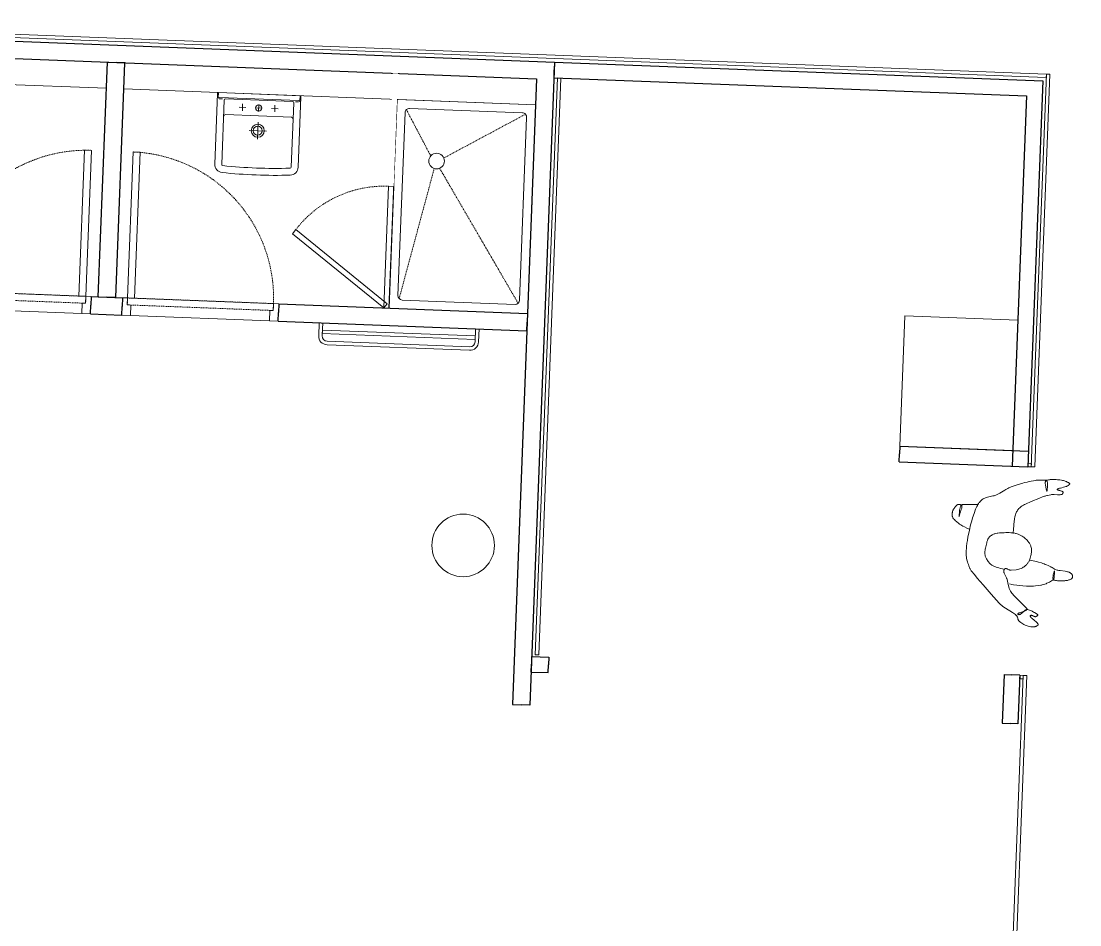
# Model space of a CAD drawing. Header units: millimetres. Extents: x 32078 to 83548, y -4690 to 56252.
# Drawn here: x 58252 to 64341, y 33521 to 38717 of the extents above; entities that cross this region are included whole.
import ezdxf

# ---------------------------------------------------------------- set-up
doc = ezdxf.new("R2010")
doc.units = ezdxf.units.MM
doc.header["$MEASUREMENT"] = 0
doc.linetypes.add('CENTER2', pattern=[11.25, 7.5, -1.25, 1.25, -1.25])
doc.linetypes.add('DGN Style 2', pattern=[10, 6, -4])
for name, color, linetype, lineweight in [('DOOR-FRAM', 40, 'Continuous', 0), ('DOOR-HEAD', 42, 'Continuous', 30), ('DOOR-LEAF', 40, 'Continuous', 0), ('DOOR-OPNG', 40, 'Continuous', 0), ('FIXT-JNRY-FULL', 6, 'Continuous', 0), ('FIXT-SNTY', 132, 'Continuous', 0), ('FURN-FREE', 1, 'Continuous', 0), ('PRES-PEOP', 42, 'Continuous', 0), ('PRTN-FULL', 6, 'Continuous', 30), ('STRC-STEL', 62, 'Continuous', 30), ('WALL-LNIG', 1, 'Continuous', 0)]:
    doc.layers.add(name, color=color, linetype=linetype, lineweight=lineweight)

# ---------------------------------------------------------------- blocks, each defined once
blk = doc.blocks.new('*U86')
at = {"color": 0, "linetype": 'ByBlock', "lineweight": -2}
for points in [[(-7.3, 160.3), (27.7, 158.9), (29.1, 193.9), (-5.9, 195.3)], [(-143.2, -112.3), (-159.5, -81.4), (-190.5, -97.7), (-174.2, -128.6)], [(160.9, -93.7), (142.2, -123.4), (171.8, -142), (190.5, -112.4)]]:
    blk.add_wipeout(points, dxfattribs=at)
blk.add_wipeout([(183.3, -22.2), (183.4, -10.9), (182.8, 0.4), (181.5, 11.6), (179.4, 22.7), (176.7, 33.7), (173.3, 44.5), (169.2, 55), (164.4, 65.3), (159.1, 75.2), (153.1, 84.8), (146.5, 94), (139.3, 102.8), (131.7, 111.1), (123.5, 118.9), (114.8, 126.2), (105.7, 132.9), (96.2, 139), (86.3, 144.5), (76.1, 149.4), (65.7, 153.7), (54.9, 157.2), (44, 160.1), (32.9, 162.3), (21.7, 163.8), (10.4, 164.6), (-0.9, 164.7), (-12.2, 164.1), (-23.4, 162.7), (-34.5, 160.7), (-45.5, 157.9), (-56.3, 154.5), (-66.8, 150.4), (-77.1, 145.7), (-87, 140.3), (-96.6, 134.3), (-105.8, 127.8), (-114.6, 120.6), (-122.9, 112.9), (-130.7, 104.7), (-138, 96.1), (-144.7, 87), (-150.8, 77.5), (-156.3, 67.6), (-161.2, 57.4), (-165.4, 46.9), (-169, 36.2), (-171.9, 25.3), (-174.1, 14.2), (-175.6, 3), (-176.4, -8.3), (-176.5, -19.6), (-175.8, -30.9), (-174.5, -42.1), (-172.5, -53.3), (-169.7, -64.2), (-166.3, -75), (-162.2, -85.6), (-157.5, -95.8), (-152.1, -105.8), (-146.1, -115.4), (-139.5, -124.6), (-132.4, -133.3), (-124.7, -141.6), (-116.5, -149.4), (-107.9, -156.7), (-98.8, -163.4), (-89.3, -169.5), (-79.4, -175.1), (-69.2, -179.9), (-58.7, -184.2), (-48, -187.8), (-37.1, -190.6), (-26, -192.8), (-14.8, -194.3), (-3.5, -195.1), (7.8, -195.2), (19.1, -194.6), (30.3, -193.2), (41.5, -191.2), (52.4, -188.5), (63.2, -185.1), (73.8, -181), (84, -176.2), (94, -170.9), (103.6, -164.9), (112.8, -158.3), (121.5, -151.1), (129.8, -143.5), (137.6, -135.3), (144.9, -126.6), (151.6, -117.5), (157.7, -108), (163.3, -98.1), (168.1, -87.9), (172.4, -77.5), (176, -66.7), (178.8, -55.8), (181, -44.7)], dxfattribs=at)
blk.add_circle((3.5, -15.3), 180, dxfattribs=at)
blk = doc.blocks.new('*U88')
at = {"color": 0, "linetype": 'ByBlock', "lineweight": -2}
blk.add_line((-372.3, -29.1), (447.1, -60.8), dxfattribs=at)
at = {"color": 0, "linetype": 'ByBlock', "lineweight": -2, "flags": 128}
for points in [[(-421.1, 2.8), (-418.2, 77.7)], [(-401.1, 2), (-398.2, 77)], [(478.2, -32), (481.1, 43)], [(498.2, -32.7), (501.1, 42.2)], [(-373.1, -49.1), (446.3, -80.8)]]:
    blk.add_lwpolyline(points, dxfattribs=at)
at = {"color": 0, "linetype": 'ByBlock', "lineweight": -2}
for centre, radius, start, end in [((-371.2, 0.9), 50, 177.78686, 267.78686), ((-371.2, 0.9), 30, 177.78686, 267.78686), ((448.2, -30.8), 50, 267.78686, 357.78686), ((448.2, -30.8), 30, 267.78686, 357.78686)]:
    blk.add_arc(centre, radius, start, end, dxfattribs=at)
blk = doc.blocks.new('*U87')
at = {"color": 0, "linetype": 'ByBlock', "lineweight": -2, "flags": 128}
blk.add_lwpolyline([(-399.8, 35.5), (479.5, 1.6), (478.7, -18.4), (-400.6, 15.6), (-399.8, 35.5)], close=True, dxfattribs=at)
at = {"color": 0, "linetype": 'ByBlock', "lineweight": -2}
blk.add_blockref('*U88', (0, 0), dxfattribs=at)
blk = doc.blocks.new('MAN13_3')
at = {"color": 0, "linetype": 'ByBlock', "lineweight": -2, "flags": 128}
for points in [[(1.8, 0.289), (1.818, 0.411), (1.83, 0.518), (1.846, 0.705), (1.852, 0.846), (1.856, 1.055), (1.855, 1.265), (1.851, 1.367), (1.845, 1.457), (1.837, 1.535), (1.818, 1.671), (1.801, 1.773), (1.772, 1.926), (1.739, 2.079), (1.728, 2.125), (1.715, 2.167), (1.687, 2.247), (1.658, 2.316), (1.63, 2.375), (1.604, 2.426), (1.556, 2.512), (1.517, 2.574), (1.488, 2.618), (1.445, 2.681), (1.402, 2.74), (1.392, 2.751), (1.381, 2.761), (1.368, 2.77), (1.355, 2.777), (1.341, 2.784), (1.311, 2.794), (1.281, 2.802), (1.25, 2.807), (1.22, 2.81), (1.161, 2.813), (1.108, 2.813), (1.063, 2.812), (1.025, 2.81), (0.993, 2.808), (0.967, 2.806), (0.946, 2.804), (0.928, 2.803), (0.914, 2.802), (0.893, 2.801), (0.879, 2.8), (0.87, 2.8), (0.86, 2.801), (0.854, 2.802), (0.852, 2.803), (0.854, 2.803), (0.858, 2.802), (0.865, 2.8), (0.873, 2.798), (0.883, 2.796), (0.894, 2.793), (0.906, 2.791), (0.919, 2.787), (0.947, 2.781), (0.976, 2.775), (1.006, 2.769), (1.035, 2.764), (1.093, 2.755), (1.144, 2.749), (1.189, 2.746), (1.226, 2.745), (1.257, 2.747), (1.283, 2.75), (1.304, 2.753), (1.321, 2.758), (1.334, 2.763), (1.345, 2.768), (1.362, 2.779), (1.372, 2.789), (1.378, 2.797), (1.385, 2.811), (1.389, 2.827), (1.395, 2.868), (1.399, 2.905), (1.404, 2.969), (1.406, 3.017), (1.407, 3.053), (1.406, 3.107), (1.404, 3.133), (1.402, 3.16), (1.388, 3.319), (1.382, 3.379), (1.376, 3.431), (1.369, 3.476), (1.362, 3.516), (1.346, 3.585), (1.33, 3.636), (1.316, 3.675), (1.304, 3.704), (1.284, 3.746), (1.26, 3.789), (1.255, 3.797), (1.249, 3.804), (1.243, 3.811), (1.237, 3.817), (1.224, 3.828), (1.21, 3.837), (1.196, 3.844), (1.183, 3.849), (1.169, 3.854), (1.157, 3.857), (1.145, 3.86), (1.122, 3.863), (1.101, 3.863), (1.084, 3.863), (1.069, 3.861), (1.056, 3.859), (1.045, 3.856), (1.026, 3.851), (1.013, 3.845), (1.004, 3.84), (0.992, 3.832), (0.981, 3.823), (0.964, 3.806), (0.949, 3.789), (0.937, 3.774), (0.926, 3.761), (0.917, 3.749), (0.91, 3.737), (0.898, 3.717), (0.89, 3.702), (0.884, 3.69), (0.876, 3.672), (0.87, 3.653), (0.856, 3.602), (0.847, 3.554), (0.84, 3.509), (0.831, 3.424), (0.82, 3.126), (0.815, 3.052), (0.808, 2.998), (0.801, 2.958), (0.786, 2.898), (0.767, 2.84), (0.752, 2.803), (0.737, 2.77), (0.683, 2.658), (0.657, 2.602), (0.645, 2.573), (0.634, 2.544), (0.586, 2.415), (0.55, 2.318), (0.524, 2.245), (0.506, 2.189), (0.481, 2.106), (0.46, 2.021), (0.424, 1.853), (0.401, 1.727), (0.37, 1.537), (0.344, 1.346)], [(0.979, -0.122), (0.97, -0.189), (0.951, -0.306), (0.934, -0.393), (0.92, -0.458), (0.896, -0.556), (0.882, -0.605), (0.867, -0.654), (0.852, -0.697), (0.836, -0.737), (0.819, -0.773), (0.801, -0.806), (0.783, -0.836), (0.746, -0.891), (0.711, -0.937), (0.678, -0.975), (0.647, -1.007), (0.618, -1.034), (0.566, -1.079), (0.525, -1.11), (0.461, -1.153), (0.394, -1.192), (0.354, -1.212), (0.315, -1.227), (0.278, -1.239), (0.243, -1.248), (0.21, -1.255), (0.147, -1.264), (0.091, -1.268), (0.041, -1.269), (-0.002, -1.268), (-0.078, -1.262), (-0.135, -1.256), (-0.22, -1.244), (-0.303, -1.23), (-0.451, -1.207), (-0.506, -1.197), (-0.553, -1.188), (-0.594, -1.177), (-0.63, -1.166), (-0.661, -1.155), (-0.687, -1.144), (-0.71, -1.133), (-0.75, -1.111), (-0.779, -1.092), (-0.801, -1.076), (-0.832, -1.049), (-0.863, -1.018), (-0.902, -0.973), (-0.933, -0.93), (-0.959, -0.89), (-0.981, -0.851), (-0.999, -0.815), (-1.013, -0.781), (-1.036, -0.716), (-1.052, -0.658), (-1.063, -0.608), (-1.078, -0.518), (-1.109, -0.247), (-1.12, -0.161), (-1.127, -0.085), (-1.133, -0.019), (-1.136, 0.04), (-1.139, 0.142), (-1.137, 0.219), (-1.134, 0.277), (-1.124, 0.364), (-1.117, 0.407), (-1.109, 0.451), (-1.097, 0.506), (-1.083, 0.556), (-1.054, 0.648), (-1.024, 0.726), (-0.994, 0.791), (-0.964, 0.848), (-0.935, 0.896), (-0.908, 0.937), (-0.856, 1.008), (-0.814, 1.06), (-0.779, 1.098), (-0.724, 1.154), (-0.664, 1.209), (-0.622, 1.243), (-0.582, 1.271), (-0.543, 1.295), (-0.506, 1.315), (-0.471, 1.331), (-0.437, 1.345), (-0.373, 1.366), (-0.315, 1.38), (-0.265, 1.389), (-0.221, 1.395), (-0.143, 1.4), (-0.086, 1.4), (-0.043, 1.398), (0.021, 1.393), (0.083, 1.384), (0.166, 1.369), (0.239, 1.353), (0.302, 1.336), (0.356, 1.319), (0.404, 1.301), (0.445, 1.283), (0.48, 1.266), (0.511, 1.249), (0.564, 1.216), (0.603, 1.188), (0.632, 1.165), (0.675, 1.127), (0.717, 1.085), (0.757, 1.039), (0.79, 0.996), (0.818, 0.955), (0.841, 0.916), (0.861, 0.88), (0.893, 0.81), (0.916, 0.749), (0.933, 0.695), (0.957, 0.6), (1.016, 0.313), (1.018, 0.301), (1.019, 0.29), (1.019, 0.278), (1.016, 0.255), (1.011, 0.233), (1.005, 0.211), (0.99, 0.171), (0.962, 0.099), (0.953, 0.073), (0.946, 0.051), (0.942, 0.033), (0.94, 0.017), (0.94, 0.004), (0.94, -0.008), (0.942, -0.017), (0.944, -0.025), (0.95, -0.038), (0.956, -0.048), (0.961, -0.054), (0.971, -0.064), (0.983, -0.072), (1, -0.081), (1.016, -0.088), (1.031, -0.094), (1.046, -0.098), (1.061, -0.1), (1.089, -0.102), (1.116, -0.1), (1.14, -0.095), (1.164, -0.089), (1.185, -0.081), (1.206, -0.073), (1.244, -0.053), (1.277, -0.034), (1.393, 0.04), (1.422, 0.058), (1.464, 0.082), (1.486, 0.093), (1.507, 0.102), (1.559, 0.122), (1.658, 0.155), (1.836, 0.208), (1.967, 0.251), (2.063, 0.288), (2.133, 0.32), (2.183, 0.347), (2.219, 0.37), (2.272, 0.408), (2.321, 0.451), (2.384, 0.514), (2.437, 0.57), (2.526, 0.67), (2.785, 0.974), (2.96, 1.178), (3.135, 1.381), (3.141, 1.387), (3.147, 1.392), (3.16, 1.398), (3.172, 1.4), (3.184, 1.398), (3.195, 1.392), (3.207, 1.383), (3.218, 1.373), (3.229, 1.36), (3.239, 1.346), (3.249, 1.331), (3.269, 1.298), (3.288, 1.263), (3.305, 1.227), (3.337, 1.157), (3.365, 1.094), (3.388, 1.042), (3.407, 0.999), (3.424, 0.965), (3.438, 0.939), (3.45, 0.92), (3.46, 0.906), (3.468, 0.896), (3.475, 0.89), (3.481, 0.886), (3.486, 0.884), (3.495, 0.884), (3.501, 0.886), (3.505, 0.89), (3.511, 0.899), (3.517, 0.911), (3.523, 0.929), (3.525, 0.946), (3.526, 0.962), (3.524, 0.978), (3.52, 0.992), (3.515, 1.007), (3.509, 1.021), (3.493, 1.047), (3.475, 1.072), (3.455, 1.095), (3.435, 1.116), (3.393, 1.156), (3.316, 1.225), (3.289, 1.251), (3.266, 1.274), (3.248, 1.294), (3.234, 1.311), (3.222, 1.327), (3.206, 1.355), (3.198, 1.376), (3.193, 1.391), (3.19, 1.416), (3.19, 1.428), (3.192, 1.44), (3.199, 1.476), (3.217, 1.545), (3.236, 1.605), (3.255, 1.658), (3.274, 1.704), (3.31, 1.786), (3.34, 1.847), (3.389, 1.939), (3.442, 2.031), (3.444, 2.035), (3.447, 2.037), (3.45, 2.039), (3.452, 2.041), (3.455, 2.042), (3.458, 2.042), (3.46, 2.042), (3.463, 2.042), (3.466, 2.042), (3.471, 2.04), (3.477, 2.037), (3.482, 2.034), (3.487, 2.031), (3.491, 2.027), (3.496, 2.023), (3.504, 2.015), (3.511, 2.008), (3.523, 1.994), (3.532, 1.984), (3.538, 1.976), (3.542, 1.97), (3.549, 1.963), (3.551, 1.959), (3.554, 1.956), (3.56, 1.948), (3.564, 1.94), (3.567, 1.932), (3.569, 1.923), (3.57, 1.915), (3.57, 1.906), (3.569, 1.889), (3.566, 1.873), (3.562, 1.857), (3.558, 1.841), (3.547, 1.812), (3.527, 1.76), (3.52, 1.741), (3.514, 1.725), (3.51, 1.712), (3.508, 1.7), (3.506, 1.69), (3.504, 1.674), (3.505, 1.662), (3.506, 1.654), (3.511, 1.643), (3.513, 1.638), (3.517, 1.633), (3.529, 1.622), (3.542, 1.616), (3.554, 1.614), (3.568, 1.616), (3.581, 1.622), (3.594, 1.63), (3.608, 1.64), (3.621, 1.652), (3.634, 1.666), (3.661, 1.697), (3.687, 1.73), (3.712, 1.764), (3.759, 1.833), (3.802, 1.896), (3.839, 1.948), (3.871, 1.991), (3.899, 2.025), (3.922, 2.051), (3.943, 2.07), (3.96, 2.083), (3.975, 2.092), (3.987, 2.098), (3.998, 2.101), (4.007, 2.103), (4.023, 2.102), (4.034, 2.098), (4.042, 2.093), (4.054, 2.082), (4.065, 2.068), (4.084, 2.039), (4.099, 2.014), (4.112, 1.992), (4.122, 1.972), (4.13, 1.955), (4.137, 1.939), (4.147, 1.913), (4.154, 1.892), (4.158, 1.877), (4.162, 1.855), (4.163, 1.843), (4.164, 1.832), (4.165, 1.782), (4.165, 1.736), (4.162, 1.692), (4.153, 1.609), (4.141, 1.536), (4.126, 1.472), (4.109, 1.416), (4.093, 1.367), (4.059, 1.281), (4.029, 1.217), (4.003, 1.168), (3.962, 1.096), (3.915, 1.023), (3.907, 1.012), (3.898, 1.001), (3.88, 0.983), (3.863, 0.968), (3.845, 0.956), (3.828, 0.946), (3.812, 0.937), (3.78, 0.922), (3.724, 0.9), (3.682, 0.884), (3.653, 0.87), (3.632, 0.858), (3.617, 0.848), (3.607, 0.84), (3.592, 0.826), (3.579, 0.811), (3.535, 0.751), (3.497, 0.693), (3.43, 0.579), (3.218, 0.161), (3.161, 0.058), (3.116, -0.016), (3.079, -0.071), (3.021, -0.149), (2.957, -0.222), (2.468, -0.73), (1.972, -1.234), (1.61, -1.596), (1.426, -1.775), (1.24, -1.952), (1.221, -1.97), (1.183, -2), (1.148, -2.025), (1.117, -2.045), (1.089, -2.062), (1.038, -2.089), (0.999, -2.109), (0.94, -2.136), (0.879, -2.163), (0.799, -2.197), (0.728, -2.224), (0.667, -2.246), (0.612, -2.263), (0.517, -2.291), (0.445, -2.308), (0.391, -2.319), (0.309, -2.331), (0.227, -2.339), (0.083, -2.346), (-0.043, -2.348), (-0.154, -2.346), (-0.348, -2.338), (-0.495, -2.327), (-0.714, -2.306), (-0.934, -2.28), (-1.112, -2.256), (-1.419, -2.207), (-1.647, -2.163), (-1.818, -2.126), (-2.074, -2.063), (-2.33, -1.99), (-2.419, -1.961), (-2.495, -1.932), (-2.561, -1.904), (-2.616, -1.876), (-2.664, -1.851), (-2.705, -1.826), (-2.739, -1.803), (-2.798, -1.76), (-2.84, -1.725), (-2.87, -1.697), (-2.913, -1.652), (-2.954, -1.603), (-2.986, -1.559), (-3.011, -1.516), (-3.033, -1.475), (-3.051, -1.435), (-3.079, -1.359), (-3.101, -1.291), (-3.167, -1.052), (-3.185, -0.993), (-3.201, -0.95), (-3.228, -0.887), (-3.26, -0.827), (-3.316, -0.739), (-3.367, -0.664), (-3.556, -0.403), (-3.602, -0.337), (-3.666, -0.235), (-3.697, -0.183), (-3.725, -0.13), (-3.769, -0.041), (-3.843, 0.116), (-3.895, 0.235), (-3.968, 0.416), (-4.037, 0.6), (-4.068, 0.69), (-4.118, 0.847), (-4.152, 0.966), (-4.248, 1.323), (-4.257, 1.359), (-4.271, 1.427), (-4.28, 1.489), (-4.287, 1.543), (-4.294, 1.639), (-4.297, 1.71), (-4.298, 1.761), (-4.299, 1.836), (-4.298, 1.872), (-4.298, 1.906), (-4.296, 1.923), (-4.29, 1.937), (-4.282, 1.95), (-4.272, 1.962), (-4.259, 1.972), (-4.245, 1.98), (-4.23, 1.988), (-4.214, 1.995), (-4.179, 2.006), (-4.142, 2.014), (-4.105, 2.02), (-4.069, 2.024), (-3.998, 2.029), (-3.936, 2.03), (-3.882, 2.03), (-3.838, 2.029), (-3.801, 2.028), (-3.772, 2.026), (-3.748, 2.025), (-3.729, 2.024), (-3.715, 2.023), (-3.703, 2.022), (-3.687, 2.021), (-3.677, 2.02), (-3.672, 2.02), (-3.667, 2.02), (-3.667, 2.021), (-3.67, 2.021), (-3.676, 2.02), (-3.684, 2.017), (-3.694, 2.014), (-3.706, 2.009), (-3.719, 2.005), (-3.734, 1.999), (-3.765, 1.988), (-3.798, 1.976), (-3.832, 1.964), (-3.866, 1.952), (-3.933, 1.931), (-3.994, 1.914), (-4.047, 1.902), (-4.092, 1.894), (-4.13, 1.89), (-4.162, 1.888), (-4.188, 1.889), (-4.209, 1.891), (-4.227, 1.895), (-4.241, 1.899), (-4.263, 1.909), (-4.278, 1.919), (-4.287, 1.928), (-4.298, 1.943), (-4.306, 1.962), (-4.317, 2), (-4.337, 2.068), (-4.35, 2.121), (-4.358, 2.16), (-4.363, 2.19), (-4.369, 2.235), (-4.371, 2.258), (-4.373, 2.28), (-4.379, 2.41), (-4.382, 2.508), (-4.383, 2.581), (-4.383, 2.636), (-4.38, 2.719), (-4.373, 2.802), (-4.365, 2.867), (-4.355, 2.926), (-4.345, 2.977), (-4.334, 3.021), (-4.323, 3.06), (-4.313, 3.093), (-4.294, 3.148), (-4.278, 3.187), (-4.265, 3.215), (-4.255, 3.235), (-4.24, 3.263), (-4.223, 3.288), (-4.22, 3.291), (-4.217, 3.294), (-4.214, 3.296), (-4.21, 3.297), (-4.207, 3.297), (-4.203, 3.297), (-4.199, 3.297), (-4.196, 3.296), (-4.188, 3.293), (-4.181, 3.289), (-4.173, 3.285), (-4.166, 3.28), (-4.16, 3.275), (-4.147, 3.264), (-4.136, 3.253), (-4.127, 3.243), (-4.111, 3.225), (-4.1, 3.212), (-4.092, 3.202), (-4.087, 3.195), (-4.08, 3.185), (-4.077, 3.18), (-4.074, 3.176), (-4.056, 3.145), (-4.04, 3.113), (-4.026, 3.082), (-4.001, 3.019), (-3.98, 2.961), (-3.945, 2.859), (-3.919, 2.784), (-3.9, 2.731), (-3.885, 2.694), (-3.874, 2.668), (-3.856, 2.633), (-3.847, 2.617), (-3.837, 2.603), (-3.832, 2.598), (-3.828, 2.595), (-3.824, 2.595), (-3.82, 2.597), (-3.816, 2.6), (-3.812, 2.605), (-3.809, 2.612), (-3.806, 2.619), (-3.803, 2.627), (-3.8, 2.636), (-3.794, 2.655), (-3.789, 2.676), (-3.785, 2.697), (-3.78, 2.717), (-3.772, 2.758), (-3.765, 2.794), (-3.758, 2.825), (-3.752, 2.851), (-3.746, 2.872), (-3.742, 2.889), (-3.737, 2.903), (-3.733, 2.914), (-3.729, 2.923), (-3.726, 2.93), (-3.72, 2.94), (-3.716, 2.945), (-3.712, 2.949), (-3.707, 2.951), (-3.701, 2.952), (-3.699, 2.952), (-3.696, 2.951), (-3.693, 2.951), (-3.686, 2.951), (-3.679, 2.95), (-3.672, 2.95), (-3.665, 2.949), (-3.65, 2.947), (-3.637, 2.945), (-3.625, 2.942), (-3.615, 2.94), (-3.607, 2.937), (-3.599, 2.934), (-3.593, 2.931), (-3.588, 2.928), (-3.584, 2.926), (-3.578, 2.921), (-3.573, 2.917), (-3.571, 2.913), (-3.567, 2.908), (-3.564, 2.902), (-3.55, 2.863), (-3.541, 2.825), (-3.534, 2.79), (-3.529, 2.756), (-3.523, 2.693), (-3.521, 2.637), (-3.52, 2.442), (-3.517, 2.394), (-3.513, 2.358), (-3.505, 2.305), (-3.492, 2.253), (-3.439, 2.077), (-3.425, 2.034), (-3.402, 1.969), (-3.389, 1.936), (-3.376, 1.904), (-3.33, 1.799), (-3.246, 1.619), (-3.179, 1.486), (-3.076, 1.289), (-2.969, 1.091), (-2.877, 0.915), (-2.843, 0.85), (-2.811, 0.794), (-2.782, 0.746), (-2.755, 0.705), (-2.73, 0.67), (-2.683, 0.61), (-2.644, 0.568), (-2.612, 0.537), (-2.561, 0.492), (-2.533, 0.471), (-2.504, 0.451), (-2.452, 0.419), (-2.403, 0.393), (-2.357, 0.372), (-2.313, 0.355), (-2.271, 0.341), (-2.193, 0.321), (-2.124, 0.307), (-2.064, 0.299), (-1.957, 0.289), (-1.633, 0.277), (-1.502, 0.271), (-1.403, 0.268), (-1.329, 0.268), (-1.274, 0.268), (-1.191, 0.271), (-1.109, 0.277)], [(-2.618, -1.852), (-2.605, -2.073), (-2.592, -2.239), (-2.569, -2.488), (-2.543, -2.736), (-2.539, -2.758), (-2.531, -2.777), (-2.521, -2.794), (-2.508, -2.809), (-2.494, -2.822), (-2.478, -2.834), (-2.461, -2.844), (-2.443, -2.853), (-2.404, -2.868), (-2.364, -2.879), (-2.324, -2.888), (-2.284, -2.894), (-2.207, -2.901), (-2.14, -2.905), (-2.081, -2.906), (-2.033, -2.906), (-1.993, -2.906), (-1.96, -2.905), (-1.934, -2.905), (-1.913, -2.904), (-1.896, -2.904), (-1.871, -2.904), (-1.856, -2.905), (-1.847, -2.905), (-1.838, -2.907), (-1.834, -2.91), (-1.835, -2.912), (-1.839, -2.912), (-1.847, -2.911), (-1.856, -2.91), (-1.868, -2.907), (-1.881, -2.904), (-1.895, -2.9), (-1.911, -2.896), (-1.945, -2.887), (-1.981, -2.877), (-2.017, -2.867), (-2.053, -2.858), (-2.124, -2.839), (-2.188, -2.823), (-2.244, -2.81), (-2.291, -2.801), (-2.331, -2.794), (-2.363, -2.789), (-2.39, -2.787), (-2.412, -2.785), (-2.429, -2.785), (-2.444, -2.785), (-2.466, -2.788), (-2.48, -2.791), (-2.489, -2.794), (-2.499, -2.801), (-2.506, -2.81), (-2.508, -2.815), (-2.51, -2.82), (-2.512, -2.825), (-2.516, -2.838), (-2.519, -2.852), (-2.521, -2.867), (-2.523, -2.881), (-2.525, -2.896), (-2.527, -2.925), (-2.527, -2.951), (-2.526, -2.974), (-2.523, -2.994), (-2.52, -3.012), (-2.517, -3.026), (-2.514, -3.039), (-2.51, -3.05), (-2.502, -3.067), (-2.496, -3.079), (-2.49, -3.088), (-2.48, -3.099), (-2.469, -3.109), (-2.423, -3.143), (-2.381, -3.172), (-2.344, -3.196), (-2.311, -3.216), (-2.282, -3.232), (-2.256, -3.246), (-2.211, -3.267), (-2.176, -3.28), (-2.15, -3.289), (-2.11, -3.3), (-2.07, -3.308), (-2.046, -3.311), (-2.023, -3.314), (-2.002, -3.315), (-1.96, -3.316), (-1.923, -3.314), (-1.891, -3.31), (-1.863, -3.305), (-1.839, -3.299), (-1.819, -3.293), (-1.801, -3.286), (-1.786, -3.28), (-1.76, -3.266), (-1.741, -3.255), (-1.728, -3.245), (-1.708, -3.229), (-1.69, -3.211), (-1.64, -3.156), (-1.597, -3.104), (-1.521, -3.005), (-1.461, -2.918), (-1.413, -2.84), (-1.374, -2.771), (-1.312, -2.649), (-1.271, -2.555), (-1.214, -2.411), (-1.162, -2.263)]]:
    blk.add_lwpolyline(points, dxfattribs=at)
blk = doc.blocks.new('*U189')
at = {"color": 0, "lineweight": -2}
for p, q in [((-226.8, 237.9), (-227.9, 209.9)), ((-202.9, 202), (-221.5, 202.7)), ((-219.2, 209.6), (233.1, 192.1)), ((-193.4, 194.6), (-207.7, -174.4)), ((-186.2, 201.3), (199.6, 186.4)), ((216.3, 185.8), (234.9, 185.1)), ((242.9, 219.8), (241.8, 191.8)), ((206.3, 179.2), (192, -189.9)), ((193.1, 96.6), (-186.6, 111.3))]:
    blk.add_line(p, q, dxfattribs=at)
at = {"color": 0, "linetype": 'CENTER2', "lineweight": -2, "ltscale": 30}
for p, q in [((-68.8, 152.5), (-107.4, 154)), ((-88.9, 133.9), (-87.4, 172.5)), ((-14.3, 150.4), (24.3, 148.9)), ((4.2, 130.3), (5.7, 169)), ((78.8, 146.8), (117.4, 145.3)), ((97.3, 126.7), (98.8, 165.4)), ((1.8, 68.2), (-2, -30.2)), ((-50.7, 21), (49.2, 17.1))]:
    blk.add_line(p, q, dxfattribs=at)
at = {"color": 0, "lineweight": -2, "flags": 128}
blk.add_lwpolyline([(247.7, 214.6, 0.414214), (242.9, 219.8), (-226.8, 237.9, 0.414214), (-232, 233.1), (-247.7, -172.9, 0.395043), (-205.6, -221.4, 0.034639), (186.3, -236.6, 0.395043), (232, -191.4), (247.7, 214.6)], format="xyb", close=True, dxfattribs=at)
at = {"color": 0, "lineweight": -2}
blk.add_circle((5, 149.6), 17.5, dxfattribs=at)
at = {"color": 0, "linetype": 'Continuous', "lineweight": -2}
for radius in [37.5, 26]:
    blk.add_circle((-0.1, 19), radius, dxfattribs=at)
at = {"color": 0, "lineweight": -2}
for centre, radius, start, end in [((-220.7, 200.1), 9.63, 80.95086, 147.58956), ((-186.4, 194.3), 7, 87.78686, 177.78686), ((199.3, 179.4), 7, 357.78686, 87.78686), ((233.9, 182.5), 9.63, 27.98417, 94.62286), ((-187, 101.3), 10, 87.78686, 177.78686), ((192.7, 86.6), 10, 357.78686, 87.78686), ((-200.7, -174.7), 7, 177.78686, 264.01761), ((99.7, 2600.6), 2798.6, 263.82293, 271.75079), ((185, -189.6), 7, 271.55611, 357.78686)]:
    blk.add_arc(centre, radius, start, end, dxfattribs=at)
blk = doc.blocks.new('*U194')
at = {"layer": 'DOOR-FRAM', "color": 0, "lineweight": -2, "flags": 128}
for points in [[(-499.7, 501.6), (-399.8, 497.7), (-401, 467.7), (-440.9, 469.3), (-441.7, 449.3), (-501.7, 451.6), (-499.7, 501.6)], [(-534.5, -397.8), (-434.6, -401.6), (-433.4, -371.7), (-473.4, -370.1), (-472.6, -350.1), (-532.5, -347.8), (-534.5, -397.8)]]:
    blk.add_lwpolyline(points, close=True, dxfattribs=at)
at = {"layer": 'DOOR-HEAD', "color": 0, "lineweight": -2, "flags": 128}
blk.add_lwpolyline([(-399.8, 497.7), (-499.7, 501.6), (-534.5, -397.8), (-434.6, -401.6), (-399.8, 497.7)], close=True, dxfattribs=at)
at = {"layer": 'DOOR-LEAF', "color": 0, "lineweight": -2, "flags": 128}
blk.add_lwpolyline([(-401, 467.7), (438.4, 435.3), (436.9, 395.3), (-402.5, 427.7), (-401, 467.7)], close=True, dxfattribs=at)
at = {"layer": 'DOOR-OPNG', "color": 0, "linetype": 'DGN Style 2', "lineweight": -2, "flags": 128}
blk.add_lwpolyline([(-401, 467.7), (-433.4, -371.7), (-473.4, -370.1), (-440.9, 469.3), (-401, 467.7)], close=True, dxfattribs=at)
at = {"layer": 'DOOR-OPNG', "color": 0, "linetype": 'DGN Style 2', "lineweight": -2}
blk.add_arc((-403, 469.9), 842.1, 265.20619, 357.64505, dxfattribs=at)
blk = doc.blocks.new('*U201')
at = {"color": 0, "linetype": 'DGN Style 2', "lineweight": -2}
for p, q in [((-260.3, 804.6), (-120.6, 538.4)), ((-45.4, 526.5), (424.3, 778.2)), ((-100.4, 465.8), (-302.3, -282.5)), ((-69.2, 467.3), (382.3, -309))]:
    blk.add_line(p, q, dxfattribs=at)
at = {"color": 0, "linetype": 'Continuous', "lineweight": -2}
blk.add_wipeout([(-41.8, 507), (-41.7, 509.8), (-41.9, 512.6), (-42.2, 515.4), (-42.7, 518.2), (-43.4, 521), (-44.3, 523.7), (-45.3, 526.3), (-46.5, 528.9), (-47.8, 531.4), (-49.3, 533.8), (-51, 536.1), (-52.8, 538.2), (-54.7, 540.3), (-56.7, 542.3), (-58.9, 544.1), (-61.2, 545.8), (-63.5, 547.3), (-66, 548.7), (-68.6, 549.9), (-71.2, 551), (-73.9, 551.8), (-76.6, 552.6), (-79.4, 553.1), (-82.2, 553.5), (-85, 553.7), (-87.8, 553.7), (-90.6, 553.6), (-93.4, 553.2), (-96.2, 552.7), (-99, 552), (-101.7, 551.2), (-104.3, 550.2), (-106.9, 549), (-109.3, 547.6), (-111.7, 546.1), (-114, 544.5), (-116.2, 542.7), (-118.3, 540.8), (-120.3, 538.7), (-122.1, 536.6), (-123.8, 534.3), (-125.3, 531.9), (-126.7, 529.4), (-127.9, 526.9), (-129, 524.3), (-129.8, 521.6), (-130.6, 518.9), (-131.1, 516.1), (-131.5, 513.3), (-131.7, 510.5), (-131.7, 507.6), (-131.6, 504.8), (-131.2, 502), (-130.7, 499.2), (-130, 496.5), (-129.2, 493.8), (-128.1, 491.2), (-127, 488.6), (-125.6, 486.1), (-124.1, 483.7), (-122.5, 481.4), (-120.7, 479.2), (-118.8, 477.1), (-116.7, 475.2), (-114.6, 473.4), (-112.3, 471.7), (-109.9, 470.2), (-107.4, 468.8), (-104.9, 467.6), (-102.3, 466.5), (-99.6, 465.6), (-96.9, 464.9), (-94.1, 464.3), (-91.3, 464), (-88.5, 463.8), (-85.6, 463.7), (-82.8, 463.9), (-80, 464.2), (-77.2, 464.7), (-74.5, 465.4), (-71.8, 466.3), (-69.1, 467.3), (-66.6, 468.5), (-64.1, 469.8), (-61.7, 471.3), (-59.4, 473), (-57.2, 474.8), (-55.1, 476.7), (-53.2, 478.7), (-51.4, 480.9), (-49.7, 483.2), (-48.2, 485.5), (-46.8, 488), (-45.6, 490.6), (-44.5, 493.2), (-43.6, 495.9), (-42.9, 498.6), (-42.3, 501.4)], dxfattribs=at)
blk.add_circle((-86.7, 508.7), 45, dxfattribs=at)
blk = doc.blocks.new('*U202')
at = {"color": 0, "linetype": 'ByBlock', "lineweight": -2}
for p, q in [((-242.4, 811.3), (407, 786.2)), ((-309, -264.6), (-268.3, 787.3)), ((431, 760.2), (390.3, -291.6)), ((364.4, -315.6), (-285, -290.5))]:
    blk.add_line(p, q, dxfattribs=at)
at = {"color": 0, "linetype": 'ByBlock', "lineweight": -2, "extrusion": (0, 0, -1)}
for centre, start, end in [((243.3, 786.3), 2.21314, 92.21314), ((284, -265.5), 272.21314, 2.21314), ((-365.4, -290.6), 182.21314, 272.21314)]:
    blk.add_arc(centre, 25, start, end, dxfattribs=at)
at = {"color": 0, "linetype": 'ByBlock', "lineweight": -2}
blk.add_arc((406, 761.2), 25, 357.78686, 87.78686, dxfattribs=at)
blk = doc.blocks.new('*U200')
at = {"color": 0, "linetype": 'DGN Style 2', "lineweight": -2}
blk.add_blockref('*U201', (0, 0), dxfattribs=at)
at = {"color": 0, "lineweight": -2}
blk.add_blockref('*U202', (0, 0), dxfattribs=at)
blk = doc.blocks.new('*U199')
at = {"color": 0, "linetype": 'DGN Style 2', "lineweight": -2, "extrusion": (0, 0, -1), "rotation": 4.426278310679338}
blk.add_blockref('*U200', (-37.8, -351.7), dxfattribs=at)
at = {"color": 0, "lineweight": -2, "extrusion": (0, 0, -1), "flags": 128}
blk.add_lwpolyline([(-371.3, -714.9), (425.3, -684.1), (379, 515), (-417.6, 484.2), (-371.3, -714.9)], close=True, dxfattribs=at)
blk = doc.blocks.new('*U203')
at = {"layer": 'DOOR-FRAM', "color": 0, "lineweight": -2, "extrusion": (0, 0, -1), "flags": 128}
for points in [[(499.7, 501.6), (399.8, 497.7), (401, 467.7), (440.9, 469.3), (441.7, 449.3), (501.7, 451.6), (499.7, 501.6)], [(534.5, -397.8), (434.6, -401.6), (433.4, -371.7), (473.4, -370.1), (472.6, -350.1), (532.5, -347.8), (534.5, -397.8)]]:
    blk.add_lwpolyline(points, close=True, dxfattribs=at)
at = {"layer": 'DOOR-HEAD', "color": 0, "lineweight": -2, "extrusion": (0, 0, -1), "flags": 128}
blk.add_lwpolyline([(399.8, 497.7), (499.7, 501.6), (534.5, -397.8), (434.6, -401.6), (399.8, 497.7)], close=True, dxfattribs=at)
at = {"layer": 'DOOR-LEAF', "color": 0, "lineweight": -2, "extrusion": (0, 0, -1), "flags": 128}
blk.add_lwpolyline([(401, 467.7), (-438.4, 435.3), (-436.9, 395.3), (402.5, 427.7), (401, 467.7)], close=True, dxfattribs=at)
at = {"layer": 'DOOR-OPNG', "color": 0, "linetype": 'DGN Style 2', "lineweight": -2, "extrusion": (0, 0, -1), "flags": 128}
blk.add_lwpolyline([(401, 467.7), (433.4, -371.7), (473.4, -370.1), (440.9, 469.3), (401, 467.7)], close=True, dxfattribs=at)
at = {"layer": 'DOOR-OPNG', "color": 0, "linetype": 'DGN Style 2', "lineweight": -2}
blk.add_arc((-403, 469.9), 842.1, 265.20619, 357.64505, dxfattribs=at)

msp = doc.modelspace()

# ---------------------------------------------------------------- linework, layer by layer
at = {"layer": 'FIXT-JNRY-FULL', "lineweight": 0, "flags": 128}
msp.add_lwpolyline([(63305.9, 36273.6), (63955.4, 36248.5), (63984.3, 36997.9), (63334.8, 37023), (63305.9, 36273.6)], close=True, dxfattribs=at)
at = {"layer": 'PRTN-FULL'}
for p, q in [((56283.4, 38676.6), (61320.3, 38481.9)), ((56379.5, 38572.8), (61216.5, 38385.8)), ((58695.9, 37132.2), (58748.1, 38481.2)), ((58695.9, 37132.2), (58748.1, 38481.2)), ((58695.9, 37132.2), (58748.1, 38481.2)), ((58748.1, 38481.2), (58798, 38479.3)), ((58748.1, 38481.2), (58798, 38479.3)), ((58748.1, 38481.2), (58798, 38479.3)), ((61320.3, 38481.9), (61177.4, 34784.7)), ((61320.3, 38481.9), (61318.6, 38436.9)), ((61320.3, 38481.9), (64127.6, 38373.4)), ((58795.8, 37128.4), (58848, 38477.4)), ((58795.8, 37128.4), (58848, 38477.4)), ((58795.8, 37128.4), (58848, 38477.4)), ((58848, 38477.4), (58798, 38479.3)), ((58848, 38477.4), (58798, 38479.3)), ((58848, 38477.4), (58798, 38479.3)), ((61316.8, 38392), (61318.6, 38436.9)), ((61316.8, 38392), (64034.2, 38287)), ((64127.6, 38373.4), (64041.8, 36155.1)), ((64034.2, 38287), (63951.9, 36158.6)), ((58650.5, 37033.9), (58652.4, 37083.9)), ((58654.4, 37133.8), (58652.4, 37083.9)), ((58654.4, 37133.8), (58834.2, 37126.9)), ((58695.9, 37132.2), (58745.9, 37130.3)), ((58695.9, 37132.2), (58745.9, 37130.3)), ((58695.9, 37132.2), (58745.9, 37130.3)), ((58795.8, 37128.4), (58745.9, 37130.3)), ((58795.8, 37128.4), (58745.9, 37130.3)), ((58795.8, 37128.4), (58745.9, 37130.3)), ((58834.2, 37126.9), (58832.3, 37076.9)), ((59733.6, 37092.1), (59731.6, 37042.2)), ((59733.6, 37092.1), (61164.4, 37036.8)), ((58650.5, 37033.9), (58830.4, 37027)), ((58830.4, 37027), (58832.3, 37076.9)), ((59729.7, 36992.2), (59731.6, 37042.2)), ((61164.4, 37036.8), (61162.5, 36986.9)), ((59729.7, 36992.2), (61160.5, 36936.9)), ((61160.5, 36936.9), (61162.5, 36986.9)), ((63302.4, 36183.7), (63304.1, 36228.6)), ((63305.9, 36273.6), (63304.1, 36228.6)), ((63305.9, 36273.6), (64045.3, 36245)), ((63302.4, 36183.7), (64041.8, 36155.1)), ((61184.8, 34974.5), (61186.5, 35019.5)), ((61188.3, 35064.5), (61186.5, 35019.5)), ((61188.3, 35064.5), (61287.5, 35060.6)), ((61284, 34970.7), (61285.8, 35015.7)), ((61287.5, 35060.6), (61285.8, 35015.7)), ((61184.8, 34974.5), (61284, 34970.7)), ((63905.6, 34959.5), (63894.8, 34679.7)), ((63905.6, 34959.5), (63950.5, 34957.7)), ((63995.5, 34956), (63950.5, 34957.7)), ((63995.5, 34956), (63984.7, 34676.2)), ((61177.4, 34784.7), (61127.5, 34786.6)), ((63894.8, 34679.7), (63939.7, 34677.9)), ((63984.7, 34676.2), (63939.7, 34677.9))]:
    msp.add_line(p, q, dxfattribs=at)
at = {"layer": 'STRC-STEL', "color": 92, "lineweight": 0}
for p, q in [((58742.3, 38331.3), (56373.7, 38422.9)), ((58842.2, 38327.5), (61210.7, 38235.9))]:
    msp.add_line(p, q, dxfattribs=at)
at = {"layer": 'WALL-LNIG', "flags": 128}
for points in [[(56264.2, 38697.3), (56265, 38717.3), (64149.1, 38412.6), (64148.3, 38392.6), (56264.2, 38697.3)], [(61336.8, 38391.2), (61356.8, 38390.4), (61228.6, 35072.9), (61208.6, 35073.7), (61336.8, 38391.2)], [(64149.1, 38412.6), (64169.1, 38411.8), (64081.8, 36153.5), (64061.8, 36154.3), (64149.1, 38412.6)], [(64042.6, 36175.1), (64062.6, 36174.3), (64061.8, 36154.3), (64041.8, 36155.1), (64042.6, 36175.1)], [(64015.5, 34955.2), (64035.5, 34954.4), (63920.5, 31978.6), (63900.5, 31979.4), (64015.5, 34955.2)], [(63995.5, 34956), (64015.5, 34955.2), (64014.7, 34935.2), (63994.7, 34936), (63995.5, 34956)]]:
    msp.add_lwpolyline(points, close=True, dxfattribs=at)

# ---------------------------------------------------------------- block references
at = {"layer": 'DOOR-FRAM', "extrusion": (0, 0, -1), "rotation": 94.42627831067827}
msp.add_blockref('*U203', (-58189, 37570.9), dxfattribs=at)
at = {"layer": 'DOOR-FRAM', "rotation": 89.99999999999933}
msp.add_blockref('*U194', (59331.9, 37526.7), dxfattribs=at)
at = {"layer": 'FIXT-SNTY'}
for name, p in [('*U189', (59613.3, 38068.5)), ('*U87', (60384.5, 36905.3))]:
    msp.add_blockref(name, p, dxfattribs=at)
at = {"layer": 'PRES-PEOP', "xscale": 100.0000000000001, "yscale": 100.0000000000001, "zscale": 100.0000000000001, "rotation": 265.6160449846004}
msp.add_blockref('MAN13_3', (63922.2, 35663), dxfattribs=at)

# ---------------------------------------------------------------- wipeouts: each hides what was drawn before it
msp.add_wipeout([(56272.9, 35554.6), (61089.9, 35368.5), (61067.5, 34788.9), (56250.5, 34975.1)]).dxf.layer = 'FIXT-JNRY-FULL'

# ---------------------------------------------------------------- next in the draw order: linework, layer by layer
at = {"layer": 'PRTN-FULL'}
for p, q in [((61216.5, 38385.8), (61077.5, 34788.5)), ((61077.5, 34788.5), (61127.5, 34786.6))]:
    msp.add_line(p, q, dxfattribs=at)

# ---------------------------------------------------------------- next in the draw order: block references
at = {"layer": 'FURN-FREE', "lineweight": 0}
msp.add_blockref('*U86', (60790.7, 35718), dxfattribs=at)

# ---------------------------------------------------------------- next in the draw order: wipeouts: each hides what was drawn before it
msp.add_wipeout([(59890.4, 38262.4), (60270.1, 38247.8), (60255.5, 37868.1), (59875.7, 37882.7)]).dxf.layer = 'FIXT-SNTY'

# ---------------------------------------------------------------- next in the draw order: block references
at = {"layer": 'FIXT-SNTY', "linetype": 'DGN Style 2', "extrusion": (0, 0, -1), "rotation": 4.426278310679201}
msp.add_blockref('*U199', (-60793.1, 37751.7), dxfattribs=at)

# ---------------------------------------------------------------- next in the draw order: linework, layer by layer
at = {"layer": 'FIXT-SNTY', "flags": 128}
msp.add_lwpolyline([(59832.3, 37518.4), (59813.4, 37495.1), (60338.1, 37068.8), (60357, 37092.1), (59832.3, 37518.4)], close=True, dxfattribs=at)

# ---------------------------------------------------------------- next in the draw order: wipeouts: each hides what was drawn before it
at = {"linetype": 'Continuous'}
msp.add_wipeout([(60394.8, 37766.9), (60364.8, 37768.1), (60389.9, 38417.8), (60419.9, 38416.6)], dxfattribs=at).dxf.layer = 'FIXT-SNTY'

# ---------------------------------------------------------------- next in the draw order: linework, layer by layer
at = {"layer": 'FIXT-SNTY', "flags": 128}
msp.add_lwpolyline([(60394.8, 37766.9), (60364.8, 37768.1), (60337.8, 37068.8), (60367.8, 37067.6), (60394.8, 37766.9)], close=True, dxfattribs=at)
at = {"layer": 'FIXT-SNTY', "linetype": 'DGN Style 2', "extrusion": (0, 0, -1)}
msp.add_ellipse((60340.4, 37130.3), major_axis=(-640.7, 0), ratio=0.996227, start_param=0.635484, end_param=1.609423, dxfattribs=at)

doc.saveas('drawing.dxf')
